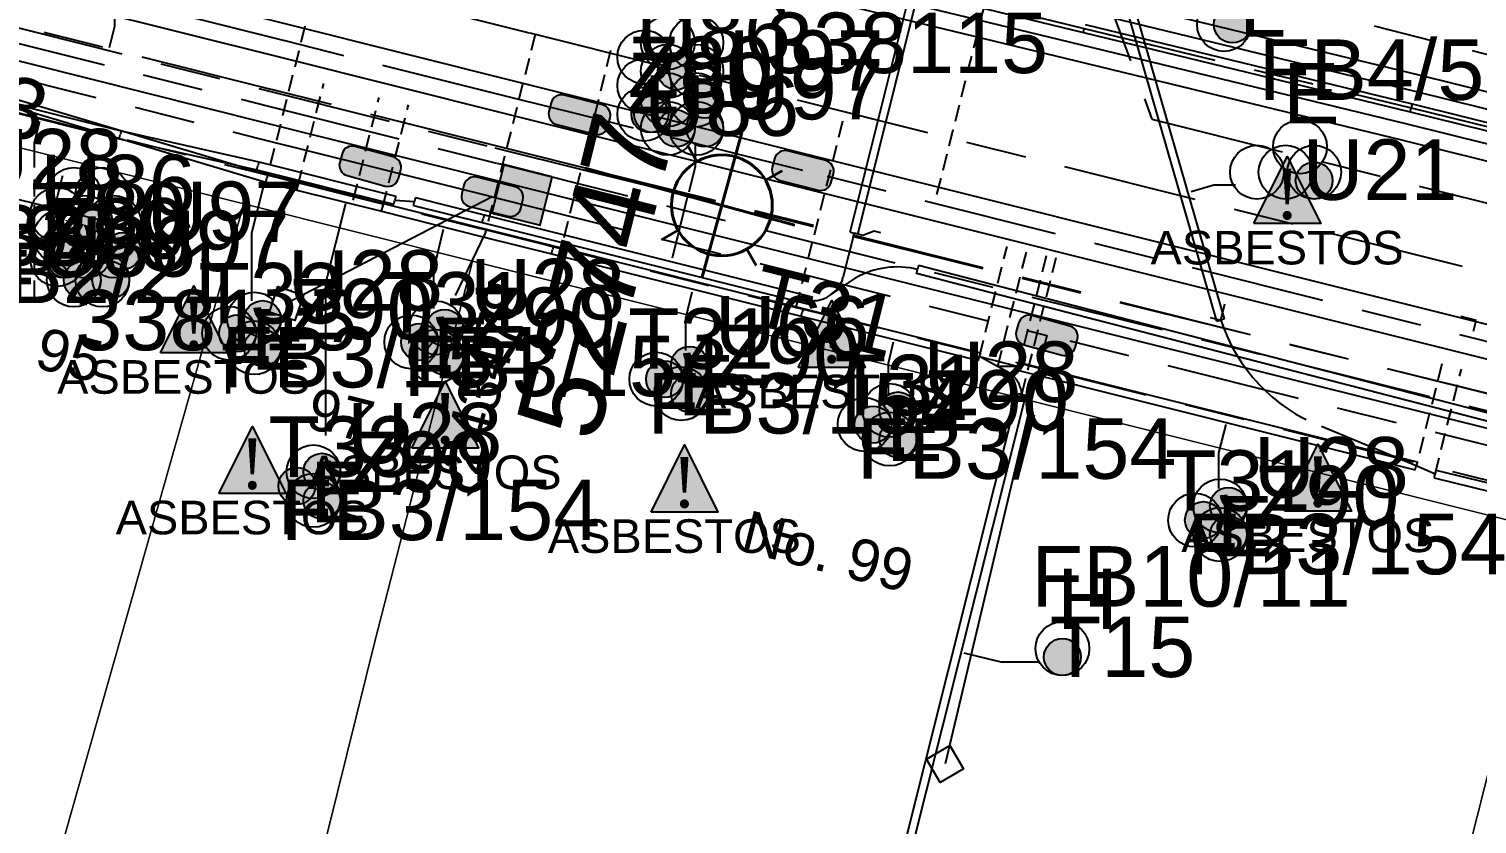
# Model space of a CAD drawing. Header units: metres. Extents: x 313711 to 315840, y 6256069 to 6257554.
# Drawn here: x 315249.53 to 315292.61, y 6256505.38 to 6256529.05 of the extents above; entities that cross this region are included whole.
import ezdxf
from ezdxf.enums import TextEntityAlignment as Align

# ---------------------------------------------------------------- set-up
doc = ezdxf.new("R2010")
doc.units = ezdxf.units.M
for name, pattern in [('Cable Exist OH', [1, 1, 0]), ('Cable Exist UG', [8.2, 4, -1.2, 1.8, -1.2]), ('DASHED', [0.75, 0.5, -0.25])]:
    doc.linetypes.add(name, pattern=pattern)
doc.layers.get('0').update_dxf_attribs({"color": 6})
for name, color, linetype in [('_User DUCT CONFIGS', 7, 'Continuous'), ('_User EARTHING', 7, 'Continuous'), ('Duct_SP_EXT', 7, 'Continuous'), ('Equip_HV_EXT', 7, 'Continuous'), ('Equip_LV_EXT', 7, 'Continuous'), ('Equip_SP_SL_EXT', 7, 'Continuous'), ('Mains_HV_EXT', 7, 'Continuous'), ('Mains_HV_MOD', 3, 'Continuous'), ('Mains_LV_EXT', 7, 'Continuous'), ('Mains_SL_EXT', 7, 'Continuous'), ('Mains_TR_EXT', 7, 'Continuous'), ('Services_SP_EXT', 7, 'Continuous'), ('SupportsUG_SP_LV_SL_EXT', 7, 'Continuous'), ('Trench_SP_EXT', 7, 'Continuous')]:
    doc.layers.add(name, color=color, linetype=linetype)
doc.layers.add('Cadastre Land Parcels_SP_EXT', color=9, linetype='Continuous', lineweight=5)
doc.layers.add('Cadastre Roads_SP_EXT', color=9, linetype='Continuous', lineweight=5)
doc.layers.add('UNKNOWN_FEATURES', color=1, linetype='DASHED', plot=False)
doc.styles.add('COLUMN_LABEL', font='arial.ttf')
doc.styles.add('iecARIAL', font='arial.ttf', dxfattribs={"height": 2})
doc.styles.add('iecNAME', font='times.ttf')
doc.styles.add('POLE_LABEL', font='arial.ttf')
doc.styles.get("Standard").update_dxf_attribs({"font": 'arial.ttf'})
doc.linetypes.add('Cable E UG', pattern='A,6,-0.5,["E",Standard,S=1.7,R=0,X=0.5,Y=-1],-2.9', length=9.4)
doc.linetypes.add('Cable P UG', pattern='A,6,-0.5,["P",Standard,S=1.7,R=0,X=0.5,Y=-1],-2.9', length=9.4)

# ---------------------------------------------------------------- blocks, each defined once
blk = doc.blocks.new('COLUMN_EXT')
blk.add_hatch(color=256).paths.add_polyline_path([(-1.485, 1.485), (-1.485, -1.485), (1.485, -1.485), (1.485, 1.485)])
blk.add_lwpolyline([(-1.485, -1.485), (1.485, -1.485), (1.485, 1.485), (-1.485, 1.485)], close=True)
for tag, height, style, flags, p in [('ASSET_NUM', 2.5, 'COLUMN_LABEL', 8, (2, 2)), ('STRUCTURE_PLANT_NUMBER', 0.2, 'POLE_LABEL', 9, (1.813, 0.031)), ('STREET_CODE', 0.2, 'COLUMN_LABEL', 9, (1.813, -0.2))]:
    blk.add_attdef(tag, text='', height=height, dxfattribs=dict(style=style, flags=flags)).set_placement(p, align=Align.MIDDLE_LEFT)
at = {"flags": 9}
for tag, p in [('OWNED_BY', (1.813, -0.6)), ('STATE', (1.813, -0.8)), ('COLUMN_TYPE', (1.813, -0.4)), ('STREETNAME', (1.813, -1.6)), ('SUBURB', (1.813, -1.8)), ('USAGE', (1.813, -1)), ('LEGEND', (1.813, -1.2)), ('LOCATION', (1.813, -1.4)), ('NOTES', (1.813, -2))]:
    blk.add_attdef(tag, text='', height=0.2, dxfattribs=at).set_placement(p, align=Align.MIDDLE_LEFT)
at = {"flags": 1}
blk.add_attdef('Z', (1.813, -2.351), '', height=0.2, dxfattribs=at)
blk = doc.blocks.new('DUCT_EXT')
blk.add_circle((0, 0.8), 0.8)
at = {"flags": 1}
blk.add_attdef('Z', (0, 0), '', height=0.2, dxfattribs=at)
at = {"flags": 9}
for tag, p in [('DUCT_CODE', (0, 0)), ('XSECT_TYPE', (0, -0.2)), ('FB_REFERENCE', (0, -0.4)), ('STATE', (0, -0.6)), ('NOTES', (0, -0.8))]:
    blk.add_attdef(tag, text='', height=0.2, dxfattribs=at).set_placement(p, align=Align.MIDDLE_LEFT)
blk = doc.blocks.new('SL_LANTERN_EXT')
at = {"lineweight": 40}
for p, q in [((0, 1.968), (0, 6.468)), ((-1.459, 5.676), (-1.061, 5.278)), ((1.458, 5.676), (1.06, 5.278)), ((-2.25, 4.218), (2.25, 4.218)), ((-1.459, 2.759), (-1.061, 3.157)), ((1.458, 2.759), (1.06, 3.157)), ((0, 0), (0, 2.721))]:
    blk.add_line(p, q, dxfattribs=at)
blk.add_circle((0, 4.218), 1.5, dxfattribs=at)
at = {"style": 'iecARIAL', "flags": 8}
blk.add_attdef('ASSET_NUM', (1.5, 1.5), '', height=2.5, dxfattribs=at)
for tag, p, height, flags in [('CONSTRUCTED_VOLTAGE', (0.981, -0.653), 0.2, 9), ('CONTROL_TYPE', (0.981, -0.853), 0.2, 9), ('LANTERN_PURPOSE', (0.981, -1.053), 0.2, 9), ('LNUMBER', (2.181, -3.253), 2.5, 8), ('LANTERN_TYPE', (0.981, -1.253), 0.2, 9), ('NO_PHASES', (0.981, -1.453), 0.2, 9), ('OPERATING_VOLTAGE', (0.981, -1.653), 0.2, 9), ('ORIENTATION', (0.981, -1.853), 0.2, 9), ('OWNED_BY', (0.981, -2.053), 0.2, 9), ('STATE', (0.981, -2.253), 0.2, 9), ('CEXIST', (0.981, -2.653), 0.2, 9), ('USAGE', (0.981, -2.453), 0.2, 9), ('CNEW', (0.981, -2.853), 0.2, 9), ('CNUMBER', (0.981, -3.053), 0.2, 9), ('CREMOVE', (0.981, -3.253), 0.2, 9), ('CREPLACE', (0.981, -3.453), 0.2, 9), ('LKINGHEIGHT', (0.981, -3.653), 0.2, 9), ('LBRACKET', (0.981, -3.853), 0.2, 9), ('LBRACKETVOCAB', (0.981, -4.053), 0.2, 9), ('LCATEGORY', (0.981, -4.253), 0.2, 9), ('LCHARGE1', (0.981, -4.453), 0.2, 9), ('LCHARGE1PERCENT', (0.981, -4.653), 0.2, 9), ('LCHARGE2', (0.981, -4.853), 0.2, 9), ('LCHARGE2PERCENT', (0.981, -5.053), 0.2, 9), ('LCHARGE3', (0.981, -5.253), 0.2, 9), ('LCHARGE3PERCENT', (0.981, -5.453), 0.2, 9), ('LEXIST', (0.981, -5.653), 0.2, 9), ('LLAMP', (0.981, -5.853), 0.2, 9), ('LLAMPVOCAB', (0.981, -6.053), 0.2, 9), ('LMAST', (0.981, -6.253), 0.2, 9), ('LMASTVOCAB', (0.981, -6.453), 0.2, 9), ('LNEW', (0.981, -6.653), 0.2, 9), ('LANTNUMBER', (0.981, -6.853), 0.2, 9), ('LOUTREACH', (0.981, -7.253), 0.2, 9), ('LOUTREACHVOCAB', (0.981, -7.453), 0.2, 9), ('LRATECODE', (0.981, -7.653), 0.2, 9), ('LREMOVE', (0.981, -7.853), 0.2, 9), ('LREPLACE', (0.981, -8.053), 0.2, 9), ('LTYPE', (0.981, -8.253), 0.2, 9), ('LTYPEVOCAB', (0.981, -8.453), 0.2, 9), ('LEGEND', (0.981, -8.653), 0.2, 9), ('LOCATION', (0.981, -8.853), 0.2, 9), ('NOTES', (0.981, -9.053), 0.2, 9), ('STREETNAME', (0.981, -9.253), 0.2, 9), ('SUBURB', (0.981, -9.453), 0.2, 1)]:
    blk.add_attdef(tag, p, '', height=height, dxfattribs=dict(flags=flags))
blk = doc.blocks.new('CCP_EXT')
at = {"flags": 9}
for tag, p in [('OWNED_BY', (0, -1)), ('USAGE', (0, -1.2)), ('STATE', (0, -1.8)), ('LEGEND', (0, -1.4)), ('LIFE_SUPPORT', (0, -1.6)), ('NOTES', (0, -2))]:
    blk.add_attdef(tag, text='', height=0.2, dxfattribs=at).set_placement(p, align=Align.MIDDLE_LEFT)
blk.add_wipeout([(0, 0.566), (0.566, 0), (0, -0.566), (-0.566, 0)])
blk.add_lwpolyline([(-0.566, 0), (0, 0.566), (0.566, 0), (0, -0.566), (-0.566, 0)])
at = {"flags": 1}
blk.add_attdef('Z', (0, 0), '', height=0.2, dxfattribs=at)
at = {"flags": 9}
for tag, p in [('CCP_TYPE', (0, 0)), ('CONSTRUCTED_VOLTAGE', (0, -0.2)), ('NO_PHASES', (0, -0.4)), ('OPERATING_VOLTAGE', (0, -0.6)), ('ORIENTATION', (0, -0.8))]:
    blk.add_attdef(tag, text='', height=0.2, dxfattribs=at).set_placement(p, align=Align.MIDDLE_LEFT)
blk = doc.blocks.new('LV_STJ_EXT')
h = blk.add_hatch(color=256)
edge = h.paths.add_edge_path()
edge.add_ellipse((-0.586, 0.131), major_axis=(0.226, 0.226), ratio=1, start_angle=45, end_angle=135)
edge.add_line((-0.906, 0.131), (-0.906, -0.131))
edge.add_ellipse((-0.586, -0.131), major_axis=(0.226, 0.226), ratio=1, start_angle=135, end_angle=225)
edge.add_line((-0.586, -0.451), (0.586, -0.451))
edge.add_ellipse((0.586, -0.131), major_axis=(-0.226, 0.226), ratio=1, start_angle=135, end_angle=225)
edge.add_line((0.906, -0.131), (0.906, 0.131))
edge.add_ellipse((0.586, 0.131), major_axis=(-0.226, 0.226), ratio=1, start_angle=225, end_angle=315)
edge.add_line((0.586, 0.451), (-0.586, 0.451))
blk.add_lwpolyline([(-0.906, 0.131), (-0.906, -0.131, 0.414214), (-0.586, -0.451), (0.586, -0.451, 0.414214), (0.906, -0.131), (0.906, 0.131, 0.414214), (0.586, 0.451), (-0.586, 0.451, 0.414214)], format="xyb", close=True)
at = {"flags": 1}
blk.add_attdef('Z', (0, 0), '', height=0.2, dxfattribs=at)
at = {"flags": 9}
for tag, p in [('ORIENTATION', (0, 0)), ('USAGE', (0, -0.2)), ('LEGEND', (0, -0.4)), ('NOTES', (0, -0.6))]:
    blk.add_attdef(tag, text='', height=0.2, dxfattribs=at).set_placement(p, align=Align.MIDDLE_LEFT)
blk = doc.blocks.new('HV_STJ_EXT')
h = blk.add_hatch(color=256)
edge = h.paths.add_edge_path()
edge.add_ellipse((-0.586, 0.131), major_axis=(0.226, 0.226), ratio=1, start_angle=45, end_angle=135)
edge.add_line((-0.906, 0.131), (-0.906, -0.131))
edge.add_ellipse((-0.586, -0.131), major_axis=(0.226, 0.226), ratio=1, start_angle=135, end_angle=225)
edge.add_line((-0.586, -0.451), (0.586, -0.451))
edge.add_ellipse((0.586, -0.131), major_axis=(-0.226, 0.226), ratio=1, start_angle=135, end_angle=225)
edge.add_line((0.906, -0.131), (0.906, 0.131))
edge.add_ellipse((0.586, 0.131), major_axis=(-0.226, 0.226), ratio=1, start_angle=225, end_angle=315)
edge.add_line((0.586, 0.451), (-0.586, 0.451))
blk.add_lwpolyline([(-0.906, 0.131), (-0.906, -0.131, 0.414214), (-0.586, -0.451), (0.586, -0.451, 0.414214), (0.906, -0.131), (0.906, 0.131, 0.414214), (0.586, 0.451), (-0.586, 0.451, 0.414214)], format="xyb", close=True)
for tag, flags, p in [('ORIENTATION', 9, (1.5, 0)), ('USAGE', 9, (1.5, -0.2)), ('LEGEND', 9, (1.5, -0.4)), ('Z', 1, (1.5, -0.8)), ('NOTES', 9, (1.5, -0.6))]:
    blk.add_attdef(tag, text='', height=0.2, dxfattribs=dict(flags=flags)).set_placement(p, align=Align.MIDDLE_LEFT)
blk = doc.blocks.new('WARNING_FEATURE_EXT')
h = blk.add_hatch(color=2)
h.dxf.hatch_style = 1
h.paths.add_polyline_path([(0.001, 1.995), (-0.994, -0.001), (0.997, -0.001)])
at = {"color": 18, "true_color": 0x000000}
blk.add_lwpolyline([(-0.994, -0.001), (0.001, 1.995), (0.997, -0.001)], close=True, dxfattribs=at)
at = {"color": 18, "true_color": 0x000000, "insert": (0.001, 0.872), "char_height": 1.5, "attachment_point": 5, "line_spacing_factor": 1.5, "style": 'iecNAME'}
blk.add_mtext_dynamic_manual_height_columns('!', width=1.5, gutter_width=4, heights=[0], dxfattribs=at)
at = {"color": 2, "flags": 1}
for tag, p in [('STATE', (1.191, 2.008)), ('HAZMAT_ID', (1.191, 0.723))]:
    blk.add_attdef(tag, p, '', height=0.8, dxfattribs=at)
at = {"color": 2}
blk.add_attdef('WARNING_TYPE', text='', height=1, dxfattribs=at).set_placement((-4.067, -1.217), (4.875, -1.217), align=Align.ALIGNED)
at = {"color": 2, "flags": 1}
blk.add_attdef('WARNING_DESC', text='', height=0.8, dxfattribs=at).set_placement((1.191, -0.562), align=Align.MIDDLE_CENTER)
blk = doc.blocks.new('End Shackle_EXT')
at = {"flags": 9}
for tag, p in [('OPERATING_VOLTAGE', (0, -0.6)), ('ORIENTATION', (0, -0.8)), ('OWNED_BY', (0, -1)), ('STATE', (0, -1.2)), ('USAGE', (0, -1.4)), ('NOTES', (0, -1.6))]:
    blk.add_attdef(tag, text='', height=0.2, dxfattribs=at).set_placement(p, align=Align.MIDDLE_LEFT)
blk.add_wipeout([(0, 0.253), (1.815, 0.253), (1.815, -0.253), (0, -0.253)])
blk.add_line((1.815, -1), (1.815, 1))
at = {"flags": 1}
blk.add_attdef('Z', (0, 0), '', height=0.2, dxfattribs=at)
at = {"flags": 9}
for tag, p in [('CONNECTOR_TYPE', (0, 0)), ('CONSTRUCTED_VOLTAGE', (0, -0.2)), ('NO_PHASES', (0, -0.4))]:
    blk.add_attdef(tag, text='', height=0.2, dxfattribs=at).set_placement(p, align=Align.MIDDLE_LEFT)
blk = doc.blocks.new('CABLE_LARGE_EXT')
h = blk.add_hatch(color=256)
edge = h.paths.add_edge_path()
edge.add_arc((0, 0.55), 0.55, 0, 360)
blk.add_circle((0, 0.55), 0.55)
at = {"flags": 1}
blk.add_attdef('Z', (0, 0), '', height=0.2, dxfattribs=at)
at = {"flags": 9}
for tag, p in [('COND_CODE', (0, 0)), ('STATE', (0, -0.4)), ('FB_REFERENCE', (0, -0.2)), ('XSECT_SIZE', (0, -0.6)), ('NOTES', (0, -0.8))]:
    blk.add_attdef(tag, text='', height=0.2, dxfattribs=at).set_placement(p, align=Align.MIDDLE_LEFT)

msp = doc.modelspace()

# ---------------------------------------------------------------- linework, layer by layer
at = {"layer": '_User DUCT CONFIGS'}
for points in [[(315252.073, 6256529.689), (315252.073, 6256529.116), (315251.916, 6256528.488)], [(315249.696, 6256524.918), (315249.696, 6256525.664), (315249.854, 6256526.3)], [(315269.35, 6256525.663), (315269.35, 6256524.957), (315269.163, 6256524.184)], [(315256.158, 6256520.954), (315256.158, 6256522.973), (315256.528, 6256524.426)], [(315285.427, 6256524.397), (315284.779, 6256524.397), (315284.105, 6256524.198)], [(315258.368, 6256516.946), (315258.368, 6256521.489), (315258.955, 6256523.846)], [(315269.118, 6256524.026), (315268.666, 6256522.219)], [(315261.573, 6256520.728), (315261.573, 6256521.891), (315261.869, 6256523.087)], [(315269.076, 6256519.48), (315269.076, 6256520.443), (315269.266, 6256521.22)], [(315275.1, 6256518.17), (315275.1, 6256519.097), (315275.255, 6256519.731)], [(315284.931, 6256515.369), (315284.931, 6256516.429), (315285.148, 6256517.271)], [(315279.6, 6256510.199), (315278.457, 6256510.199), (315277.353, 6256510.47)]]:
    msp.add_lwpolyline(points, dxfattribs=at)
at = {"layer": 'Cadastre Land Parcels_SP_EXT', "linetype": 'Continuous'}
for points in [[(315255.926, 6256523.84), (315247.157, 6256526.038), (315243.405, 6256511.697), (315241.886, 6256507.461), (315239.84, 6256506.401), (315237.415, 6256507.007), (315233.243, 6256508.049), (315229.741, 6256508.924), (315225.501, 6256509.983), (315221.13, 6256511.074), (315218.293, 6256500.204), (315228.008, 6256497.833), (315229.398, 6256503.154), (315241.539, 6256500.184), (315242.606, 6256498.874), (315248.406, 6256497.353), (315255.926, 6256523.84)], [(315259.831, 6256510.859), (315262.73, 6256522.137), (315255.926, 6256523.84), (315248.406, 6256497.353), (315242.606, 6256498.874), (315241.539, 6256500.184), (315229.398, 6256503.154), (315228.008, 6256497.833), (315230.421, 6256497.244), (315234.599, 6256496.224), (315237.028, 6256495.631), (315247.216, 6256493.145), (315254.939, 6256491.192), (315255.326, 6256492.677), (315259.831, 6256510.859)], [(315294.772, 6256514.122), (315262.73, 6256522.137), (315259.831, 6256510.859), (315255.326, 6256492.677), (315254.939, 6256491.192), (315254.838, 6256490.642), (315259.748, 6256489.484), (315286.801, 6256482.619), (315294.772, 6256514.122)], [(315313.271, 6256509.492), (315294.772, 6256514.122), (315286.801, 6256482.619), (315287.274, 6256482.499), (315304.636, 6256477.824), (315313.271, 6256509.492)]]:
    msp.add_lwpolyline(points, close=True, dxfattribs=at)
at = {"layer": 'Duct_SP_EXT'}
for p, q in [((315273.963, 6256522.996), (315277.499, 6256537.132)), ((315274.196, 6256522.938), (315277.732, 6256537.074)), ((315284.873, 6256520.35), (315281.346, 6256532.571)), ((315285.104, 6256520.416), (315281.576, 6256532.638)), ((315271.182, 6256531.303), (315280.902, 6256528.943)), ((315280.902, 6256528.943), (315280.93, 6256529.06)), ((315280.902, 6256528.943), (315290.621, 6256526.583)), ((315280.958, 6256529.177), (315290.679, 6256526.817)), ((315248.143, 6256526.801), (315252.217, 6256525.78)), ((315248.199, 6256527.035), (315252.272, 6256526.013)), ((315290.621, 6256526.583), (315290.65, 6256526.7)), ((315290.679, 6256526.817), (315290.65, 6256526.7)), ((315290.679, 6256526.817), (315296.769, 6256525.306)), ((315290.621, 6256526.583), (315296.711, 6256525.074)), ((315252.217, 6256525.78), (315252.245, 6256525.897)), ((315252.272, 6256526.013), (315252.245, 6256525.897)), ((315252.272, 6256526.013), (315256.371, 6256525.089)), ((315256.315, 6256524.855), (315256.343, 6256524.972)), ((315256.371, 6256525.089), (315256.343, 6256524.972)), ((315256.371, 6256525.089), (315260.446, 6256524.069)), ((315256.315, 6256524.855), (315260.388, 6256523.836)), ((315256.574, 6256524.481), (315256.609, 6256524.596)), ((315256.58, 6256524.48), (315256.609, 6256524.596)), ((315256.638, 6256524.713), (315256.609, 6256524.596)), ((315256.643, 6256524.711), (315256.609, 6256524.596)), ((315256.638, 6256524.713), (315257.56, 6256524.482)), ((315256.58, 6256524.48), (315257.502, 6256524.249)), ((315257.502, 6256524.249), (315257.531, 6256524.366)), ((315257.502, 6256524.249), (315257.531, 6256524.366)), ((315257.502, 6256524.249), (315260.024, 6256523.618)), ((315257.56, 6256524.482), (315257.531, 6256524.366)), ((315257.56, 6256524.482), (315257.531, 6256524.366)), ((315257.56, 6256524.482), (315260.083, 6256523.851)), ((315260.024, 6256523.618), (315260.053, 6256523.734)), ((315260.024, 6256523.618), (315260.053, 6256523.734)), ((315260.083, 6256523.851), (315260.053, 6256523.734)), ((315260.083, 6256523.851), (315260.053, 6256523.734)), ((315260.083, 6256523.851), (315263.138, 6256523.086)), ((315260.388, 6256523.836), (315260.417, 6256523.953)), ((315260.446, 6256524.069), (315260.417, 6256523.953)), ((315260.974, 6256523.793), (315261.003, 6256523.909)), ((315260.974, 6256523.793), (315263.016, 6256523.281)), ((315261.032, 6256524.025), (315261.003, 6256523.909)), ((315261.032, 6256524.025), (315263.074, 6256523.514)), ((315260.024, 6256523.618), (315263.079, 6256522.853)), ((315263.016, 6256523.281), (315263.045, 6256523.398)), ((315263.016, 6256523.281), (315272.77, 6256520.842)), ((315263.074, 6256523.514), (315263.045, 6256523.398)), ((315263.074, 6256523.514), (315272.828, 6256521.074)), ((315263.079, 6256522.853), (315263.108, 6256522.97)), ((315263.079, 6256522.853), (315263.108, 6256522.97)), ((315263.079, 6256522.853), (315265.075, 6256522.354)), ((315263.138, 6256523.086), (315263.108, 6256522.97)), ((315263.138, 6256523.086), (315263.108, 6256522.97)), ((315263.138, 6256523.086), (315265.134, 6256522.587)), ((315273.963, 6256522.996), (315274.08, 6256522.967)), ((315274.196, 6256522.938), (315274.08, 6256522.967)), ((315265.075, 6256522.354), (315265.104, 6256522.471)), ((315265.075, 6256522.354), (315265.104, 6256522.471)), ((315265.134, 6256522.587), (315265.104, 6256522.471)), ((315265.134, 6256522.587), (315265.104, 6256522.471)), ((315265.134, 6256522.587), (315272.562, 6256520.729)), ((315265.075, 6256522.354), (315272.503, 6256520.496)), ((315275.995, 6256522.002), (315275.965, 6256521.886)), ((315295.481, 6256516.955), (315275.995, 6256522.002)), ((315275.935, 6256521.77), (315275.965, 6256521.886)), ((315295.422, 6256516.722), (315275.935, 6256521.77)), ((315272.562, 6256520.729), (315272.533, 6256520.612)), ((315272.562, 6256520.729), (315272.533, 6256520.612)), ((315272.562, 6256520.729), (315277.836, 6256519.41)), ((315272.77, 6256520.842), (315272.799, 6256520.958)), ((315272.828, 6256521.074), (315272.799, 6256520.958)), ((315272.503, 6256520.496), (315272.533, 6256520.612)), ((315272.503, 6256520.496), (315272.533, 6256520.612)), ((315272.503, 6256520.496), (315277.777, 6256519.177)), ((315284.873, 6256520.35), (315284.989, 6256520.383)), ((315285.104, 6256520.416), (315284.989, 6256520.383)), ((315277.836, 6256519.41), (315277.806, 6256519.293)), ((315277.777, 6256519.177), (315277.806, 6256519.293)), ((315278.942, 6256518.887), (315278.971, 6256519.003)), ((315279, 6256519.12), (315278.971, 6256519.003)), ((315279, 6256519.12), (315290.835, 6256516.158)), ((315278.942, 6256518.887), (315290.777, 6256515.925)), ((315278.953, 6256518.192), (315279.069, 6256518.163)), ((315279.185, 6256518.134), (315279.069, 6256518.163)), ((315290.777, 6256515.925), (315290.806, 6256516.042)), ((315290.835, 6256516.158), (315290.806, 6256516.042)), ((315291.392, 6256515.916), (315291.364, 6256515.799)), ((315291.392, 6256515.916), (315310.729, 6256511.18)), ((315291.335, 6256515.683), (315291.364, 6256515.799)), ((315291.335, 6256515.683), (315310.672, 6256510.947))]:
    msp.add_line(p, q, dxfattribs=at)
at = {"layer": 'Mains_HV_EXT', "linetype": 'Cable Exist UG'}
for points in [[(315265.912, 6256526.495), (315263.943, 6256526.987), (315257.141, 6256528.69), (315248.373, 6256530.888), (315244.903, 6256535.882), (315240.697, 6256536.937), (315237.181, 6256537.817), (315232.953, 6256538.878), (315228.581, 6256539.974), (315218.228, 6256542.566), (315206.6, 6256545.498), (315207.635, 6256549.628), (315207.385, 6256549.691), (315202.75, 6256550.85), (315200.557, 6256551.39), (315197.33, 6256552.186), (315192.407, 6256553.399), (315187.79, 6256556.597), (315175.485, 6256559.629), (315172.135, 6256560.5), (315171.423, 6256557.572), (315153.246, 6256562.312), (315148.5, 6256563.478), (315095.208, 6256576.575)], [(315272.557, 6256524.833), (315265.912, 6256526.495)]]:
    msp.add_lwpolyline(points, dxfattribs=at)
at = {"layer": 'Mains_HV_MOD', "linetype": 'Cable Exist UG'}
msp.add_lwpolyline([(315279.891, 6256534.665), (315282.938, 6256526.359), (315296.956, 6256522.853), (315315.455, 6256518.223), (315329.261, 6256514.773), (315333.344, 6256513.749), (315334.263, 6256513.519), (315334.518, 6256498.308), (315328.997, 6256476.09)], dxfattribs=at)
at = {"layer": 'Mains_LV_EXT', "linetype": 'Cable Exist UG'}
for points in [[(315227.142, 6256533.118), (315231.251, 6256532.088), (315235.48, 6256531.027), (315235.48, 6256531.027), (315238.995, 6256530.147), (315243.201, 6256529.092), (315247.643, 6256527.978), (315256.412, 6256525.78), (315259.684, 6256524.961)], [(315259.684, 6256524.961), (315263.215, 6256524.077), (315263.316, 6256524.052)], [(315263.316, 6256524.052), (315279.815, 6256519.925)], [(315319.353, 6256510.034), (315313.757, 6256511.433), (315313.757, 6256511.433), (315295.257, 6256516.062), (315295.257, 6256516.062), (315279.815, 6256519.925)]]:
    msp.add_lwpolyline(points, dxfattribs=at)
at = {"layer": 'Mains_SL_EXT', "linetype": 'Cable Exist UG'}
for points in [[(315266.077, 6256524.907), (315263.579, 6256525.532), (315256.776, 6256527.235), (315248.008, 6256529.433), (315243.566, 6256530.547), (315239.36, 6256531.602), (315235.844, 6256532.482), (315232.52, 6256533.316)], [(315266.077, 6256524.907), (315295.621, 6256517.517), (315314.12, 6256512.888), (315321.126, 6256511.137)]]:
    msp.add_lwpolyline(points, dxfattribs=at)
at = {"layer": 'Trench_SP_EXT', "linetype": 'Cable Exist UG'}
for points in [[(315232.511, 6256533.28), (315263.389, 6256525.509), (315266.064, 6256524.847)], [(315266.064, 6256524.847), (315321.148, 6256511.218)], [(315260.417, 6256523.953), (315261.003, 6256523.909)], [(315263.108, 6256522.97), (315262.207, 6256521.115)], [(315278.971, 6256519.003), (315278.351, 6256519), (315277.807, 6256519.295)], [(315277.807, 6256519.295), (315278.971, 6256519.003)], [(315291.364, 6256515.799), (315290.806, 6256516.042)]]:
    msp.add_lwpolyline(points, dxfattribs=at)
for points in [[(315274.08, 6256522.967), (315273.747, 6256521.638), (315273.747, 6256521.638, -0.171072), (315273.485, 6256521.22)], [(315273.373, 6256521.124), (315274.135, 6256521.639), (315274.135, 6256521.639, -0.192925), (315275.965, 6256521.886)], [(315272.799, 6256520.958, 0.168283), (315273.373, 6256521.124), (315273.373, 6256521.124), (315273.485, 6256521.22)], [(315290.806, 6256516.042), (315287.989, 6256517.211), (315287.989, 6256517.211, -0.22375), (315284.989, 6256520.383)], [(315279.069, 6256518.163, 0.224746), (315278.718, 6256518.802), (315278.718, 6256518.802), (315278.351, 6256519)]]:
    msp.add_lwpolyline(points, format="xyb", dxfattribs=at)
at = {"layer": 'UNKNOWN_FEATURES'}
for points in [[(315276.544, 6256524.117), (315278.448, 6256531.693)], [(315258.104, 6256530.581), (315256.609, 6256524.596)], [(315264.595, 6256528.893), (315263.108, 6256522.97)], [(315266.837, 6256528.405), (315265.34, 6256522.412)], [(315257.531, 6256524.366), (315258.3, 6256527.425)], [(315259.18, 6256523.953), (315259.949, 6256527.01)], [(315260.053, 6256523.734), (315260.822, 6256526.791)], [(315273.74, 6256526.305), (315272.325, 6256520.664)], [(315249.693, 6256521.063), (315249.693, 6256524.632)], [(315274.872, 6256522.977), (315274.681, 6256523.024), (315274.339, 6256522.903), (315274.08, 6256522.967)], [(315277.807, 6256519.295), (315278.631, 6256522.574)], [(315278.352, 6256519.004), (315279.22, 6256522.459)], [(315279.799, 6256522.297), (315278.971, 6256519.003)], [(315279.069, 6256518.163), (315280.094, 6256522.24)], [(315284.989, 6256520.383), (315285.138, 6256520.976)], [(315284.675, 6256520.461), (315284.989, 6256520.383)], [(315292.508, 6256520.048), (315292.59, 6256520.373), (315292.135, 6256520.487)], [(315291.569, 6256519.08), (315290.806, 6256516.042)], [(315291.364, 6256515.799), (315292.147, 6256518.917)]]:
    msp.add_lwpolyline(points, dxfattribs=at)

# ---------------------------------------------------------------- block references
at = {"layer": '_User DUCT CONFIGS'}
for name, p, rotation in [('DUCT_EXT', (315285.885, 6256529.178), 90.0000000000002), ('CABLE_LARGE_EXT', (315285.885, 6256529.178), 89.95371849291912), ('DUCT_EXT', (315269.338, 6256528.636), 90.0000000000002), ('DUCT_EXT', (315270.188, 6256528.636), 90.0000000000002), ('DUCT_EXT', (315268.638, 6256528.21), 90.0000000000002), ('DUCT_EXT', (315269.338, 6256527.786), 90.03147383350176), ('DUCT_EXT', (315270.188, 6256527.786), 90.0314743671105), ('DUCT_EXT', (315268.639, 6256527.361), 90.03147383350176), ('CABLE_LARGE_EXT', (315269.338, 6256527.786), 89.94501370041212), ('DUCT_EXT', (315269.339, 6256526.936), 90.0314743671105), ('DUCT_EXT', (315270.189, 6256526.936), 90.0314743671105), ('DUCT_EXT', (315268.639, 6256526.51), 90.0314743671105), ('CABLE_LARGE_EXT', (315270.189, 6256526.936), 89.96972528503073), ('CABLE_LARGE_EXT', (315268.557, 6256526.51), 90.00374356399374), ('CABLE_LARGE_EXT', (315268.639, 6256526.51), 90.00961709314949), ('DUCT_EXT', (315269.339, 6256526.086), 90.0314743671105), ('DUCT_EXT', (315270.189, 6256526.086), 90.03147383350176), ('CABLE_LARGE_EXT', (315269.339, 6256526.086), 89.94501370041212), ('CABLE_LARGE_EXT', (315270.189, 6256526.086), 90.0000000000002), ('DUCT_EXT', (315287.347, 6256524.737), 0.03147383344699506), ('DUCT_EXT', (315286.067, 6256523.983), 0.03147383344699506), ('DUCT_EXT', (315286.917, 6256523.984), 0.03147436705543784), ('DUCT_EXT', (315287.767, 6256523.984), 0.03147436705543784), ('DUCT_EXT', (315251.666, 6256524.122), 90.0000000000002), ('DUCT_EXT', (315252.516, 6256524.122), 90.0000000000002), ('DUCT_EXT', (315251.173, 6256523.528), 90.0000000000002), ('DUCT_EXT', (315252.016, 6256523.286), 90.0000000000002), ('DUCT_EXT', (315252.866, 6256523.286), 90.0000000000002), ('DUCT_EXT', (315251.267, 6256522.862), 90.0000000000002), ('DUCT_EXT', (315251.179, 6256522.184), 90.0000000000002), ('DUCT_EXT', (315252.016, 6256522.436), 90.0000000000002), ('DUCT_EXT', (315252.866, 6256522.436), 90.0000000000002), ('DUCT_EXT', (315251.666, 6256521.572), 90.0000000000002), ('DUCT_EXT', (315252.516, 6256521.572), 90.0000000000002), ('DUCT_EXT', (315257.033, 6256520.41), 89.95834391321375), ('DUCT_EXT', (315256.289, 6256519.989), 89.95834391321375), ('DUCT_EXT', (315262.449, 6256520.151), 89.95834391321375), ('CABLE_LARGE_EXT', (315262.449, 6256520.151), 90.0000000000002), ('DUCT_EXT', (315257.033, 6256519.558), 89.95834391321375), ('DUCT_EXT', (315261.705, 6256519.73), 89.95834391321375), ('CABLE_LARGE_EXT', (315261.705, 6256519.73), 90.0000000000002), ('DUCT_EXT', (315262.449, 6256519.299), 89.95834391321375), ('CABLE_LARGE_EXT', (315262.449, 6256519.299), 90.0000000000002), ('DUCT_EXT', (315268.994, 6256518.623), 89.95834391321375), ('CABLE_LARGE_EXT', (315269.738, 6256519.045), 90.0000000000002), ('CABLE_LARGE_EXT', (315268.994, 6256518.623), 90.0000000000002), ('DUCT_EXT', (315269.738, 6256518.192), 89.95834391321375), ('CABLE_LARGE_EXT', (315269.738, 6256518.192), 90.0000000000002), ('DUCT_EXT', (315275.193, 6256517.271), 89.95834391321375), ('DUCT_EXT', (315275.937, 6256517.692), 89.95834391321375), ('CABLE_LARGE_EXT', (315275.937, 6256517.692), 90.0000000000002), ('CABLE_LARGE_EXT', (315275.193, 6256517.271), 90.0000000000002), ('DUCT_EXT', (315275.937, 6256516.84), 89.95834391321375), ('CABLE_LARGE_EXT', (315275.937, 6256516.84), 90.0000000000002), ('DUCT_EXT', (315258.796, 6256515.866), 89.95834391321375), ('CABLE_LARGE_EXT', (315258.796, 6256515.866), 90.0000000000002), ('CABLE_LARGE_EXT', (315258.052, 6256515.444), 90.0000000000002), ('DUCT_EXT', (315258.796, 6256515.014), 89.95834391321375), ('CABLE_LARGE_EXT', (315258.796, 6256515.014), 90.0000000000002), ('DUCT_EXT', (315285.768, 6256514.849), 89.95834391321375), ('DUCT_EXT', (315285.024, 6256514.428), 89.95834391321375), ('CABLE_LARGE_EXT', (315285.768, 6256514.849), 90.0000000000002), ('CABLE_LARGE_EXT', (315285.024, 6256514.428), 90.0000000000002), ('DUCT_EXT', (315285.768, 6256513.997), 89.95834391321375), ('CABLE_LARGE_EXT', (315285.768, 6256513.997), 90.0000000000002)]:
    msp.add_blockref(name, p, dxfattribs=dict(at, rotation=rotation))
for name, p in [('CABLE_LARGE_EXT', (315287.767, 6256523.984)), ('DUCT_EXT', (315280.278, 6256509.804)), ('CABLE_LARGE_EXT', (315280.278, 6256509.804))]:
    msp.add_blockref(name, p, dxfattribs=at)
at = {"layer": '_User EARTHING'}
ref = msp.add_blockref('WARNING_FEATURE_EXT', (315286.966, 6256523.254), dxfattribs=at)
ref.add_attrib('WARNING_TYPE', 'ASBESTOS', (315282.899, 6256522.037), dxfattribs={"layer": '0', "color": 2, "height": 1})
ref = msp.add_blockref('WARNING_FEATURE_EXT', (315273.412, 6256518.973), dxfattribs=at)
ref.add_attrib('WARNING_TYPE', 'ASBESTOS', (315269.346, 6256517.757), dxfattribs={"layer": '0', "color": 2, "height": 1})
ref = msp.add_blockref('WARNING_FEATURE_EXT', (315261.913, 6256516.568), dxfattribs=at)
ref.add_attrib('WARNING_TYPE', 'ASBESTOS', (315257.847, 6256515.351), dxfattribs={"layer": '0', "color": 2, "height": 1})
ref = msp.add_blockref('WARNING_FEATURE_EXT', (315256.177, 6256515.222), dxfattribs=at)
ref.add_attrib('WARNING_TYPE', 'ASBESTOS', (315252.111, 6256514.005), dxfattribs={"layer": '0', "color": 2, "height": 1})
ref = msp.add_blockref('WARNING_FEATURE_EXT', (315269.033, 6256514.67), dxfattribs=at)
ref.add_attrib('WARNING_TYPE', 'ASBESTOS', (315264.967, 6256513.453), dxfattribs={"layer": '0', "color": 2, "height": 1})
ref = msp.add_blockref('WARNING_FEATURE_EXT', (315287.879, 6256514.692), dxfattribs=at)
ref.add_attrib('WARNING_TYPE', 'ASBESTOS', (315283.813, 6256513.475), dxfattribs={"layer": '0', "color": 2, "height": 1})
at = {"layer": 'Equip_HV_EXT', "rotation": 345.7467515145005}
for p in [(315265.912, 6256526.495), (315272.557, 6256524.833)]:
    msp.add_blockref('HV_STJ_EXT', p, dxfattribs=at)
at = {"layer": 'Equip_LV_EXT'}
for p, rotation in [((315259.684, 6256524.961), 344.6375193130226), ((315263.316, 6256524.052), 345.9566035153464), ((315279.815, 6256519.925), 344.6375193130226)]:
    msp.add_blockref('LV_STJ_EXT', p, dxfattribs=dict(at, rotation=rotation))
at = {"layer": 'Equip_SP_SL_EXT'}
ref = msp.add_blockref('SL_LANTERN_EXT', (315266.077, 6256524.907), dxfattribs=dict(at, rotation=254.730246155))
ref.add_attrib('ASSET_NUM', '52747', dxfattribs={"layer": '0', "height": 2.5, "rotation": 75.8574, "style": 'iecARIAL'}).set_placement((315267.577, 6256526.407), align=Align.MIDDLE_RIGHT)
at = {"layer": 'SupportsUG_SP_LV_SL_EXT'}
ref = msp.add_blockref('COLUMN_EXT', (315264.199, 6256524.108), dxfattribs=dict(at, xscale=0.4999999999999999, yscale=0.4999999999999999, zscale=0.4999999999999999, rotation=165.9565859062596))
ref.add_attrib('ASSET_NUM', '243478', dxfattribs={"layer": '0', "height": 1.25, "rotation": 74.8027, "style": 'COLUMN_LABEL'}).set_placement((315263.224, 6256521.641), align=Align.TOP_RIGHT)

# ---------------------------------------------------------------- texts
at = {"layer": '_User DUCT CONFIGS'}
for s, p in [('L', (315285.535, 6256528.817)), ('U86', (315267.594, 6256528.056)), ('338115', (315271.46, 6256527.732)), ('Z80', (315267.341, 6256527.017)), ('U97', (315270.349, 6256527.204)), ('FB4/55', (315286.123, 6256526.934)), ('Z80', (315267.345, 6256526.537)), ('U97', (315270.35, 6256526.354)), ('E', (315286.844, 6256526.237)), ('U86', (315267.836, 6256525.863)), ('U21', (315287.42, 6256523.959)), ('U97', (315253.027, 6256522.705)), ('E', (315248.022, 6256521.447)), ('FB2/21', (315247.329, 6256520.885)), ('U28', (315262.653, 6256520.402)), ('T31', (315260.009, 6256520.008)), ('338115', (315250.909, 6256519.482)), ('Z90', (315262.653, 6256519.55)), ('U66', (315269.932, 6256519.296)), ('E', (315256.132, 6256518.91)), ('T31', (315267.355, 6256518.931)), ('FB3/154', (315255.259, 6256518.377)), ('E', (315261.548, 6256518.651)), ('Z90', (315269.932, 6256518.444)), ('FB3/154', (315260.675, 6256518.118)), ('T31', (315273.497, 6256517.548)), ('U28', (315276.141, 6256517.943)), ('E', (315268.837, 6256517.545)), ('FB3/154', (315267.934, 6256517.005)), ('Z90', (315276.141, 6256517.09)), ('U28', (315259.001, 6256516.116)), ('E', (315275.036, 6256516.192)), ('T33', (315256.652, 6256515.716)), ('FB3/154', (315274.163, 6256515.659)), ('Z90', (315259.001, 6256515.264)), ('U28', (315285.972, 6256515.1)), ('T31', (315283.328, 6256514.706)), ('E', (315257.895, 6256514.366)), ('Z90', (315285.972, 6256514.248)), ('FB3/154', (315257.023, 6256513.833)), ('E', (315284.866, 6256513.349)), ('FB3/154', (315283.994, 6256512.816)), ('FB10/11', (315279.352, 6256511.853)), ('H', (315280.114, 6256511.187)), ('T15', (315279.9, 6256509.758))]:
    msp.add_text(s, height=1.8, dxfattribs=at).set_placement(p)
at = {"layer": 'Cadastre Land Parcels_SP_EXT'}
for s, rotation, p in [('95', 345.7169, (315249.646, 6256518.978)), ('97', 345.9907, (315257.712, 6256517.186)), ('No. 99', 345.7911, (315270.652, 6256513.524))]:
    msp.add_text(s, height=1.25, rotation=rotation, dxfattribs=at).set_placement(p)
at = {"layer": 'Mains_LV_EXT'}
for s, rotation, p in [('T33', 345.9228, (315245.601, 6256526.694)), ('T31', 345.9638, (315270.903, 6256520.299))]:
    msp.add_text(s, height=1.8, rotation=rotation, dxfattribs=at).set_placement(p)

# ---------------------------------------------------------------- next in the draw order: block references
at = {"layer": 'Services_SP_EXT'}
for p, rotation in [((315257.191, 6256520.872), 26.2468594677291), ((315276.785, 6256507.171), 255.4797475925467)]:
    msp.add_blockref('CCP_EXT', p, dxfattribs=dict(at, rotation=rotation))

# ---------------------------------------------------------------- next in the draw order: linework, layer by layer
at = {"layer": 'Cadastre Roads_SP_EXT', "linetype": 'Continuous'}
msp.add_lwpolyline([(315247.157, 6256526.038), (315255.926, 6256523.84), (315262.73, 6256522.137), (315294.772, 6256514.122), (315313.271, 6256509.492), (315327.076, 6256506.042), (315331.158, 6256505.019), (315352.507, 6256499.678), (315358.429, 6256498.196), (315385.407, 6256491.455)], dxfattribs=at)
at = {"layer": 'Duct_SP_EXT'}
for p, q in [((315275.428, 6256504.168), (315278.953, 6256518.192)), ((315275.661, 6256504.11), (315279.185, 6256518.134))]:
    msp.add_line(p, q, dxfattribs=at)
at = {"layer": 'Mains_HV_EXT', "linetype": 'Cable P UG'}
for points in [[(315095.685, 6256578.517), (315148.978, 6256565.42), (315153.723, 6256564.254), (315175.29, 6256558.84), (315175.126, 6256558.172), (315175.126, 6256558.172), (315197.45, 6256552.672), (315200.676, 6256551.876), (315202.87, 6256551.336), (315207.332, 6256550.239), (315205.244, 6256542.21), (315208.591, 6256541.371), (315217.378, 6256539.171), (315217.378, 6256539.171), (315227.731, 6256536.579), (315232.102, 6256535.483), (315236.33, 6256534.422), (315239.846, 6256533.542), (315244.052, 6256532.487), (315248.495, 6256531.373), (315257.262, 6256529.175), (315264.065, 6256527.472), (315296.106, 6256519.458), (315313.849, 6256515.017)], [(315385.608, 6256502.285), (315365.238, 6256507.415), (315353.599, 6256510.335), (315333.228, 6256515.425), (315319.878, 6256518.785), (315308.227, 6256521.735), (315296.618, 6256524.705), (315290.531, 6256526.214), (315280.812, 6256528.574), (315271.093, 6256530.934), (315258.45, 6256533.964), (315248.757, 6256536.415), (315233.248, 6256540.365), (315227.429, 6256541.815), (315221.038, 6256543.391), (315216.065, 6256544.633), (315211.412, 6256545.797), (315206.705, 6256546.974), (315202.075, 6256548.133), (315199.887, 6256548.672), (315196.66, 6256549.468), (315174.34, 6256554.967), (315147.836, 6256560.758), (315094.54, 6256573.856)], [(315385.486, 6256501.8), (315365.116, 6256506.93), (315353.477, 6256509.85), (315333.107, 6256514.94), (315319.755, 6256518.3), (315308.103, 6256521.251), (315296.496, 6256524.22), (315290.412, 6256525.729), (315280.694, 6256528.088), (315270.975, 6256530.448), (315258.331, 6256533.479), (315248.634, 6256535.931), (315233.126, 6256539.88), (315227.309, 6256541.33), (315220.966, 6256543.1), (315215.993, 6256544.342), (315211.339, 6256545.506), (315206.633, 6256546.683), (315202.003, 6256547.842), (315199.815, 6256548.38), (315196.588, 6256549.176), (315174.272, 6256554.675), (315147.768, 6256560.466), (315094.468, 6256573.565)], [(315248.251, 6256530.403), (315257.019, 6256528.205), (315263.822, 6256526.502), (315295.864, 6256518.487), (315314.363, 6256513.858), (315328.169, 6256510.407), (315332.251, 6256509.384), (315353.599, 6256504.043), (315354.174, 6256503.899)], [(315247.765, 6256528.463), (315256.533, 6256526.265), (315263.337, 6256524.562), (315295.378, 6256516.547), (315313.878, 6256511.918), (315327.683, 6256508.467), (315331.765, 6256507.444), (315353.114, 6256502.103), (315355.864, 6256501.414)]]:
    msp.add_lwpolyline(points, dxfattribs=at)
at = {"layer": 'Mains_HV_EXT', "linetype": 'Cable Exist UG'}
msp.add_lwpolyline([(315486.401, 6256469.558), (315483.364, 6256470.302), (315478.348, 6256471.53), (315474.75, 6256474.469), (315454.289, 6256479.476), (315454.289, 6256479.476), (315424.667, 6256486.791), (315402.82, 6256492.258), (315397.456, 6256493.598), (315386.619, 6256496.306), (315359.642, 6256503.047), (315353.72, 6256504.528), (315332.372, 6256509.869), (315328.29, 6256510.892), (315314.484, 6256514.343), (315295.985, 6256518.972), (315272.557, 6256524.833)], dxfattribs=at)
at = {"layer": 'Services_SP_EXT'}
for points in [[(315263.316, 6256524.052), (315257.191, 6256520.872)], [(315279.815, 6256519.925), (315276.785, 6256507.171)]]:
    msp.add_lwpolyline(points, dxfattribs=at)

# ---------------------------------------------------------------- next in the draw order: block references
at = {"layer": '_User DUCT CONFIGS', "rotation": 90.0000000000002}
for p in [(315257.033, 6256520.41), (315256.289, 6256519.989), (315257.033, 6256519.558)]:
    msp.add_blockref('CABLE_LARGE_EXT', p, dxfattribs=at)
at = {"layer": '_User EARTHING'}
ref = msp.add_blockref('WARNING_FEATURE_EXT', (315254.436, 6256519.406), dxfattribs=at)
ref.add_attrib('WARNING_TYPE', 'ASBESTOS', (315250.37, 6256518.189), dxfattribs={"layer": '0', "color": 2, "height": 1})

# ---------------------------------------------------------------- next in the draw order: texts
at = {"layer": '_User DUCT CONFIGS'}
for s, p in [('U97', (315252.676, 6256521.84)), ('U28', (315257.237, 6256520.661)), ('T33', (315254.573, 6256520.282)), ('Z90', (315257.237, 6256519.808))]:
    msp.add_text(s, height=1.8, dxfattribs=at).set_placement(p)

# ---------------------------------------------------------------- next in the draw order: block references
at = {"layer": 'Mains_LV_EXT', "rotation": 165.9234414424686}
msp.add_blockref('End Shackle_EXT', (315252.047, 6256523.266), dxfattribs=at)

# ---------------------------------------------------------------- next in the draw order: linework, layer by layer
at = {"layer": 'Duct_SP_EXT'}
for p, q in [((315242.399, 6256528.98), (315256.643, 6256524.711)), ((315242.33, 6256528.751), (315256.574, 6256524.481)), ((315252.217, 6256525.78), (315256.315, 6256524.855))]:
    msp.add_line(p, q, dxfattribs=at)
at = {"layer": 'Mains_HV_EXT', "linetype": 'Cable E UG'}
for points in [[(315385.974, 6256503.74), (315365.604, 6256508.87), (315353.963, 6256511.79), (315333.593, 6256516.88), (315320.245, 6256520.24), (315308.597, 6256523.189), (315296.984, 6256526.16), (315290.888, 6256527.671), (315281.166, 6256530.032), (315271.445, 6256532.392), (315258.809, 6256535.421), (315249.126, 6256537.869), (315233.614, 6256541.82), (315227.791, 6256543.27), (315221.247, 6256544.267), (315216.284, 6256545.507), (315211.63, 6256546.67), (315206.924, 6256547.848), (315202.292, 6256549.006), (315200.102, 6256549.546), (315196.875, 6256550.341), (315174.544, 6256555.844), (315148.039, 6256561.635), (315094.754, 6256574.73)], [(315385.852, 6256503.255), (315365.482, 6256508.385), (315353.841, 6256511.305), (315333.472, 6256516.395), (315320.122, 6256519.755), (315308.473, 6256522.705), (315296.862, 6256525.675), (315290.769, 6256527.186), (315281.048, 6256529.546), (315271.327, 6256531.906), (315258.69, 6256534.936), (315249.003, 6256537.385), (315233.492, 6256541.335), (315227.671, 6256542.785), (315221.184, 6256543.973), (315216.211, 6256545.215), (315211.557, 6256546.379), (315206.851, 6256547.556), (315202.22, 6256548.715), (315200.03, 6256549.254), (315196.804, 6256550.05), (315174.475, 6256555.552), (315147.652, 6256561.428), (315094.683, 6256574.439)]]:
    msp.add_lwpolyline(points, dxfattribs=at)
at = {"layer": 'Mains_HV_EXT', "linetype": 'Cable Exist UG'}
for points in [[(315196.545, 6256506.476), (315197.377, 6256509.908), (315197.377, 6256509.908), (315203.057, 6256531.815), (315202.416, 6256537.294), (315204.166, 6256544.026), (315208.956, 6256542.826), (315208.956, 6256542.826), (315217.742, 6256540.626), (315228.095, 6256538.034), (315232.467, 6256536.938), (315236.695, 6256535.877), (315240.211, 6256534.997), (315244.417, 6256533.942), (315248.86, 6256532.828), (315257.627, 6256530.63), (315264.429, 6256528.927), (315296.471, 6256520.913), (315314.97, 6256516.283), (315328.776, 6256512.832), (315332.858, 6256511.809), (315354.205, 6256506.469), (315355.15, 6256506.232)], [(315387.399, 6256504.521), (315367.336, 6256509.578), (315349.834, 6256513.977), (315334.813, 6256517.752), (315328.636, 6256519.305), (315314.458, 6256522.867), (315296.353, 6256527.418), (315281.443, 6256531.165), (315269.736, 6256534.108), (315270.233, 6256536.046), (315270.233, 6256536.046), (315261.242, 6256538.306), (315261.242, 6256538.306), (315243.311, 6256542.787)], [(315205.529, 6256539.561), (315207.984, 6256538.946), (315216.771, 6256536.745), (315216.771, 6256536.745), (315227.123, 6256534.154), (315231.494, 6256533.058), (315231.494, 6256533.058), (315235.723, 6256531.997), (315239.239, 6256531.117), (315243.444, 6256530.062), (315247.887, 6256528.948), (315256.655, 6256526.75), (315263.458, 6256525.047), (315295.5, 6256517.032), (315313.999, 6256512.403), (315327.805, 6256508.952), (315331.886, 6256507.929), (315353.235, 6256502.588), (315359.157, 6256501.107), (315372.834, 6256497.689)], [(315247.4, 6256527.008), (315256.169, 6256524.81), (315262.972, 6256523.107), (315295.014, 6256515.092), (315313.514, 6256510.463), (315327.319, 6256507.012), (315331.401, 6256505.989), (315352.749, 6256500.648), (315354.143, 6256500.299)]]:
    msp.add_lwpolyline(points, dxfattribs=at)
at = {"layer": 'Mains_LV_EXT', "linetype": 'Cable Exist OH'}
msp.add_lwpolyline([(315248.988, 6256524.033), (315252.047, 6256523.266)], dxfattribs=at)
at = {"layer": 'Mains_TR_EXT', "linetype": 'Cable Exist UG'}
msp.add_lwpolyline([(315094.611, 6256574.147), (315147.904, 6256561.05), (315174.408, 6256555.26), (315196.732, 6256549.759), (315199.958, 6256548.963), (315202.147, 6256548.424), (315206.778, 6256547.265), (315211.484, 6256546.088), (315216.138, 6256544.924), (315221.111, 6256543.682), (315227.55, 6256542.3), (315233.37, 6256540.85), (315248.88, 6256536.9), (315258.57, 6256534.45), (315271.21, 6256531.42), (315280.93, 6256529.06), (315290.65, 6256526.7), (315296.74, 6256525.19), (315308.35, 6256522.22), (315320, 6256519.27), (315333.35, 6256515.91), (315353.72, 6256510.82), (315365.36, 6256507.9), (315385.73, 6256502.77)], dxfattribs=at)

# ---------------------------------------------------------------- next in the draw order: block references
at = {"layer": '_User DUCT CONFIGS'}
for p, rotation in [((315252.016, 6256523.286), 89.94501370041212), ((315252.866, 6256522.436), 89.96972528503073), ((315251.097, 6256522.184), 90.00374356399374), ((315251.179, 6256522.184), 90.00961709314949), ((315251.666, 6256521.572), 89.94501370041212), ((315252.516, 6256521.572), 90.0000000000002)]:
    msp.add_blockref('CABLE_LARGE_EXT', p, dxfattribs=dict(at, rotation=rotation))

# ---------------------------------------------------------------- next in the draw order: texts
for s, p in [('U28', (315247.706, 6256524.27)), ('U86', (315249.879, 6256523.5)), ('Z80', (315249.881, 6256522.69)), ('T33', (315246.949, 6256522.001)), ('Z90', (315247.8, 6256521.998)), ('Z80', (315249.885, 6256522.21)), ('U86', (315249.89, 6256521.673))]:
    msp.add_text(s, height=1.8, dxfattribs=at).set_placement(p)

doc.saveas('drawing.dxf')
